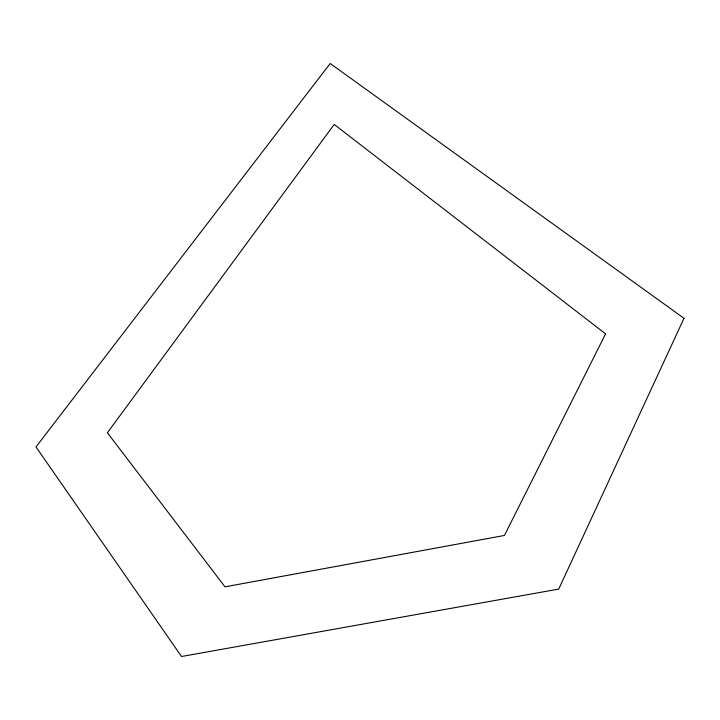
<?xml version="1.0" encoding="UTF-8"?>
<svg xmlns="http://www.w3.org/2000/svg" width="720" height="720" viewBox="0 0 720 720"><rect width="100%" height="100%" fill="white"/><g stroke="black" fill="none" stroke-linecap="round" stroke-linejoin="round"><path stroke-width="1.08" d="M684 318.294L558.729 589.086L181.521 656.505L36 446.949L330.174 63.495L684 318.294M605.592 333.864L504.432 535.464L225 586.836L107.379 432.774L334.206 124.434L605.592 333.864"/></g></svg>
